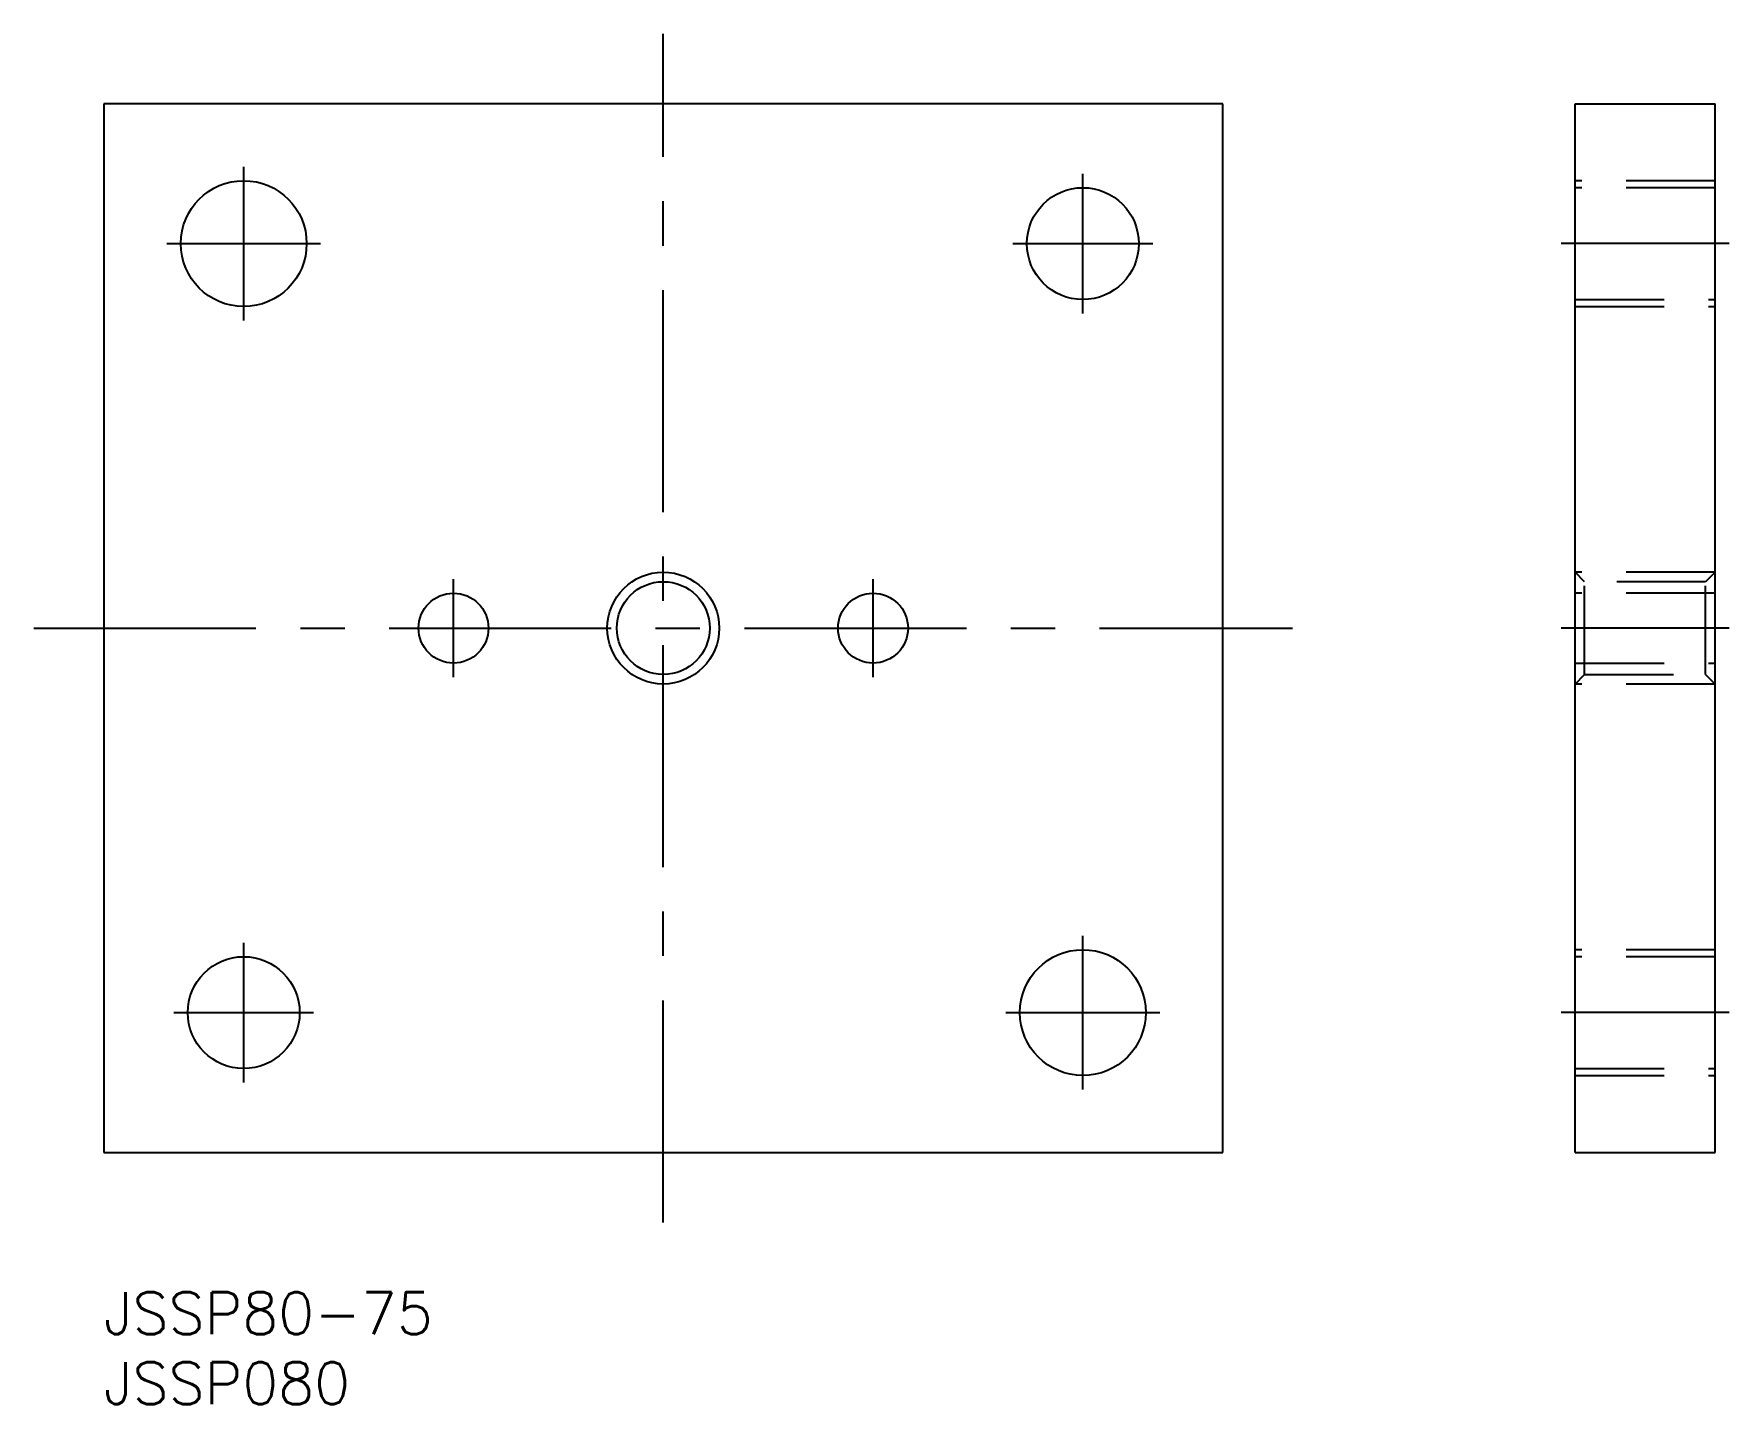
# Model space of a CAD drawing. Extents: x -5 to 116, y -8 to 90.
import ezdxf

# ---------------------------------------------------------------- set-up
doc = ezdxf.new("R2010")
doc.units = 0
doc.header["$LTSCALE"] = 0.5
doc.linetypes.add('CENTER', pattern=[50.8, 31.75, -6.35, 6.35, -6.35])
doc.linetypes.add('DASHED', pattern=[19.05, 12.7, -6.35])
for name, color, linetype in [('MSM_CENTER', 1, 'CENTER'), ('MSM_CONTINUOUS', 7, 'CONTINUOUS'), ('MSM_DASHED', 4, 'DASHED'), ('MSM_NARROW', 5, 'CONTINUOUS'), ('MSM_PART_NUMBER', 7, 'CONTINUOUS')]:
    doc.layers.add(name, color=color, linetype=linetype)
doc.styles.get("Standard").update_dxf_attribs({"font": 'txt.shx', "height": 3, "bigfont": 'bigfont.shx'})

msp = doc.modelspace()

# ---------------------------------------------------------------- linework, layer by layer
at = {"layer": 'MSM_CENTER'}
for p, q in [((40, 5), (40, 90)), ((10, 69.5), (10, 80.5)), ((70, 70), (70, 80)), ((4.5, 75), (15.5, 75)), ((65, 75), (75, 75)), ((116.21, 75), (104.21, 75)), ((25, 44), (25, 51)), ((55, 44), (55, 51)), ((-5, 47.5), (85, 47.5)), ((116.21, 47.5), (104.21, 47.5)), ((70, 14.5), (70, 25.5)), ((10, 15), (10, 25)), ((5, 20), (15, 20)), ((64.5, 20), (75.5, 20)), ((116.21, 20), (104.21, 20))]:
    msp.add_line(p, q, dxfattribs=at)
at = {"layer": 'MSM_CONTINUOUS'}
for p, q in [((0, 85), (0, 10)), ((80, 85), (0, 85)), ((80, 10), (80, 85)), ((105.21, 85), (115.21, 85)), ((105.21, 10), (105.21, 85)), ((115.21, 10), (115.21, 85)), ((0, 10), (80, 10)), ((105.21, 10), (115.21, 10))]:
    msp.add_line(p, q, dxfattribs=at)
for centre, radius in [((10, 75), 4.5), ((70, 75), 4), ((25, 47.5), 2.5), ((40, 47.5), 3.32), ((55, 47.5), 2.5), ((70, 20), 4.5), ((10, 20), 4)]:
    msp.add_circle(centre, radius, dxfattribs=at)
at = {"layer": 'MSM_DASHED'}
for p, q in [((115.21, 79.5), (105.21, 79.5)), ((115.21, 79), (105.21, 79)), ((105.21, 71), (115.21, 71)), ((105.21, 70.5), (115.21, 70.5)), ((105.88, 50.82), (105.21, 51.5)), ((115.21, 51.5), (105.21, 51.5)), ((115.21, 51.5), (114.53, 50.82)), ((115.21, 50), (105.21, 50)), ((114.53, 50.82), (105.88, 50.82)), ((105.88, 44.18), (105.88, 50.82)), ((114.53, 44.18), (114.53, 50.82)), ((105.21, 45), (115.21, 45)), ((105.21, 43.5), (105.88, 44.18)), ((105.88, 44.18), (114.53, 44.18)), ((114.53, 44.18), (115.21, 43.5)), ((115.21, 43.5), (105.21, 43.5)), ((115.21, 24.5), (105.21, 24.5)), ((115.21, 24), (105.21, 24)), ((105.21, 16), (115.21, 16)), ((105.21, 15.5), (115.21, 15.5))]:
    msp.add_line(p, q, dxfattribs=at)
at = {"layer": 'MSM_NARROW'}
msp.add_circle((40, 47.5), 4, dxfattribs=at)

# ---------------------------------------------------------------- texts
at = {"layer": 'MSM_PART_NUMBER'}
for s, p in [('JSSP80-75', (0, -3)), ('JSSP080', (0, -8))]:
    msp.add_text(s, height=3, dxfattribs=at).set_placement(p)

doc.saveas('drawing.dxf')
